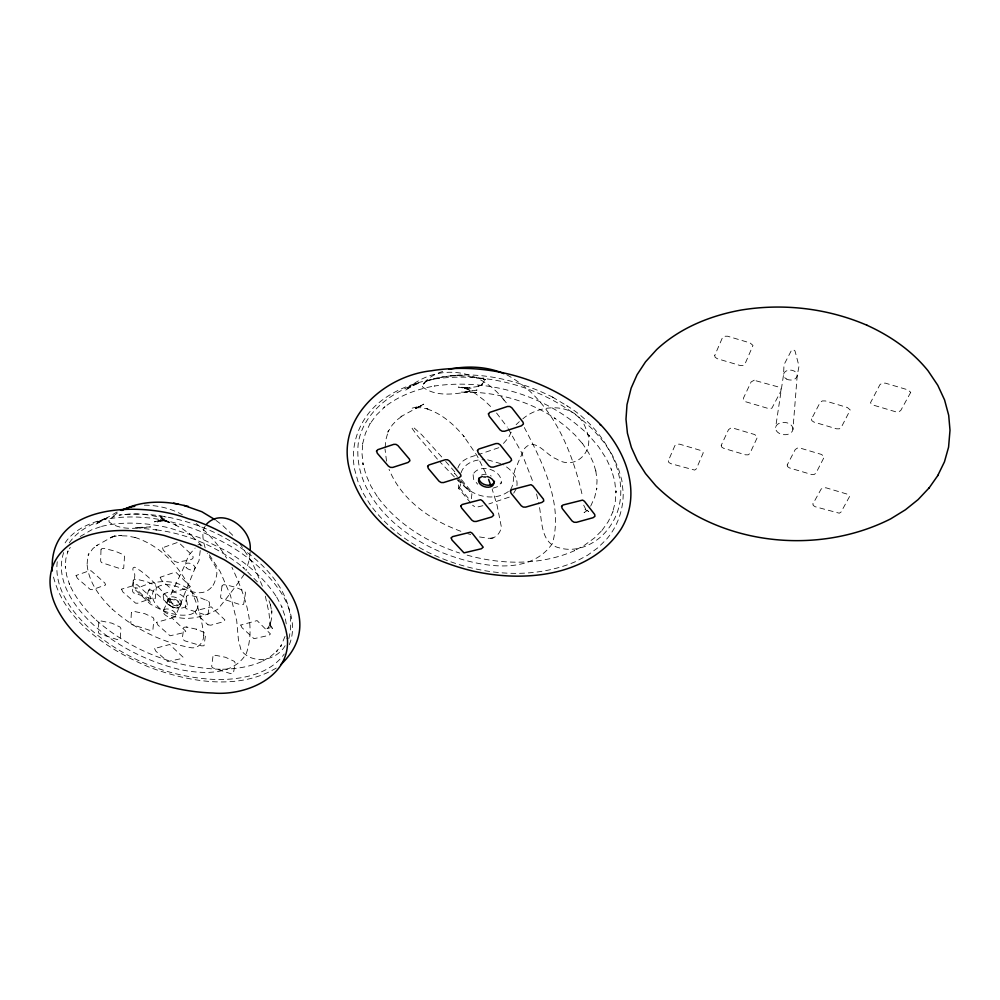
<?xml version="1.0" encoding="UTF-8"?>
<svg xmlns="http://www.w3.org/2000/svg" width="1000" height="1000" viewBox="0 0 1000 1000"><rect width="100%" height="100%" fill="white"/><g stroke="black" fill="none" stroke-linecap="round" stroke-linejoin="round"><path stroke-width="0.75" stroke-dasharray="5 3.75" d="M57.25 561.75C54 588.175 71.525 611.75 89.838 628.75L90.013 628.913C125.15 659.75 171.262 678.275 218.05 679.575L218.3 679.575C242 679.513 269.5 674.463 284.288 653.988M250.125 552.175L249.338 559.65L245.975 570.675M792.938 429.462A8.725 6.162 5.3 0 0 780.55 422.788A8.725 6.162 5.3 0 0 779.3 433.387A8.725 6.162 5.3 0 0 792.938 429.462L797.2 375.725L799 366.175L795.025 350.988L793.3 349.588L791.312 350.637L783.988 364.75L783.587 374.425L775.575 427.688M385.15 447.475L385.85 439.8L388.462 430.525L387.837 432.175L392.325 424.925L397.362 419.625L403.212 415.387L400.925 416.625L423.762 404.125L415.562 408.363L420.35 405.9M186.475 596.45L185.387 607.2L186.188 608.688L205.225 614.85L208.05 614.425L209.613 603.15L208.837 601.475L200.075 597.663L190.475 595.35L187.825 595.188L186.55 596.237M200.238 550.55L199.013 560.625L194.788 568.837L175.55 616.075A6.713 3.738 22.2 0 1 164.737 614.587A6.713 3.738 22.2 0 1 168.188 609.025A6.713 3.738 22.2 0 1 175.55 616.075M516.95 485.637C518.275 476 509.775 468.338 502.038 464.15M471.362 498.7L471.887 494.113L470.575 490.562L460.913 478.988M285.012 636.413L280.712 646.488L281.413 645.25L276.175 651.825L277.188 650.888L270.438 656.587L262.325 661.325L263.475 660.837C249.913 667.113 234.875 669.225 220.037 669.275L220.825 669.287C175.075 668.138 129.95 649.975 95.712 619.675L96.237 620.188C85.05 609.725 75.15 597.612 69.125 583.413L69.562 584.538L66.6 575.288L65.325 566.25L65.35 567.612L65.812 559L68.05 550.9L67.6 552.288L70.263 547.337M288.85 638.6C300.475 591.1 254.988 552.962 217.125 533.725C186.975 519.275 152.513 510.975 119.025 515.138C134.3 512.888 150.35 513.7 164.85 519.275L160.875 516.825L162.312 518.75L161.938 517.1L161.525 519.538L161.975 518.713L157.188 522.35L163.438 519.663L154.438 521.8L163.263 520.612L158.05 520.775L167.013 521.138L162.025 520.675L171.225 522.587L166.9 521.587L176.238 525.062L172.913 523.65L182.262 528.688L191.25 535.1L189.4 533.6L202.162 546M180.538 605.575L180.5 605.513C179.537 601.525 172.638 598.237 168.2 599.75L168.113 598.95M63.663 552.562C54.588 579.825 74.138 607.013 93.287 624.712C117.338 646.538 147.287 661.312 178.663 669.275C200.912 674.062 233.487 676.388 246.337 653.413C256.4 624.612 244.163 593.562 231.962 567.35M289.325 644.688C296.312 627.837 290.988 608.812 281.85 593.913C269.163 573.812 250.475 558.312 230.35 546.038L230.25 545.988C191.45 523.725 144.562 510.15 100.025 520.487C85.712 524.525 70.775 532.075 63.425 545.675M511.213 432.188L508.612 437.537L501.712 445.45M590.675 506.15L594.65 497.337L596.85 488.338L596.525 489.988L597.038 480.55L595.825 470.825L596.312 472.675L593.337 462.738L588.638 452.837L582.25 443.15L583.288 444.637L575.175 435.163L565.562 426.262L554.6 418.088L555.6 418.725C531.45 402.625 503.025 393.75 474.1 392.312L477.75 392.575L461.163 392.1L467.762 391.875L464.975 392.175L477.062 390.025C459.712 393.4 437.413 398.488 422.463 386.825L422.925 384.487C427.6 377.788 435.112 373.913 442.7 371.438M163.425 610.4L185.25 564.3L188.475 555.6L195.1 548.075M205.225 526.025C201.062 532.938 203.312 541.4 205.375 548.625M457.85 468.125C460.538 459.875 469.5 457.15 477 455.037M461.062 472.788C464.225 463.188 475.35 459 484.738 459.812M213.062 585.363C215.2 582.1 217.162 574.15 216.887 572.825L215.9 567.275L207.25 553.413M244.312 574.212C235.987 586.175 227.087 597.737 217.95 609.05C203.825 617.35 184.725 622.175 169.188 614.538C160.613 610.475 148.9 601.213 153.525 590.475C170.6 571.3 196.85 607.35 213.038 585.375M510.475 489.75C515.375 482.425 511.85 472.775 517.1 465.3C519.05 459.637 522.1 454.45 524.275 448.888C534.85 435.913 546.175 455.487 556.362 458.925C575.662 471.438 595.712 450.588 586.475 430.763C579.113 402.587 541.625 402.45 522.812 418.85M515.988 489.25L513.7 493.188M149.3 589.65C146 593.775 147.838 599.35 150.925 603.025L134.675 587.562L137.85 588.162C155.213 579.462 177.838 578.013 192.463 592.612C200.562 598.387 200.438 612.4 189.537 614.637C175.8 617.175 161.788 610.675 150.213 603.975L133.95 588.513C130.975 583.575 135.838 578.688 134.637 573.612C133.425 571.95 131.163 567.425 134.7 567.175C148.863 575.037 159.175 588.438 170.175 600.062C185.312 623.938 151.662 584.963 148.812 590.3M181.175 604.175A7.05 3.975 22.2 0 0 173.113 596.825A7.05 3.975 22.2 0 0 169.913 602.95A7.05 3.975 22.2 0 0 181.175 604.175L178.15 605.125L174.662 604.55L170.463 602.362L168.575 599.612L167.488 600.3M458.8 488.612L460.288 485.688L460.887 479.862M69.287 542.863C78.138 529.812 93.025 523.4 107.2 518L97.487 522.525L104.612 518.638L95.237 524.575L119.162 510.8M149.15 589.875L149.85 588.938L148.725 590.4M285.15 645.713C276.137 661.038 252.887 664.925 241.15 650.45L238.487 640.475L236.737 620.913L230.487 595.475L220.138 571.538L208.975 554.288M516.112 424.675L519.338 421.625M197.938 544.862L199.825 544.45M587.65 510.2L584.012 512.65L588.737 511.425L585.05 509.538L586.575 510.962L583.675 505.138M508.387 491.525C492.975 502.825 467.987 495.55 458.988 479.175M80.15 536.538L91.725 529.775L102.2 526.2L101 526.538C123.375 520.95 146.875 522.8 169.163 527.863L198.925 537.425L226.988 551.3C246.462 563.138 264.562 578.1 276.9 597.487L276.363 596.475L282.1 607.35L281.512 606.237L284.887 615.825L286.45 625.062L286.275 623.688M117.325 513.025L111.438 517.55L114.213 516.263L108.975 519.4L109.1 521.962C120.5 530.85 137.037 528.275 150.562 526.912L134.675 527.55L156.725 529.975L154.15 529.625C186.988 533.212 218.412 547.188 243.925 568.025L242.85 567.175L258.075 582.55M276.262 668.075C237.725 690.8 189.15 682.013 149.425 667.25C108.138 649.85 62.825 620.538 52.75 573.8M498.825 447.7L478.438 454.575M754.237 380.188L751.125 381.925L743.512 397.987L743.662 400.363L745.725 401.775L768.375 408.512L771.888 408.2L780.95 391.012L780.837 388.7L778.238 386.925L753.975 380.238M509.237 497.137L488.837 503.95M418.288 406.938L421.838 405.65L412.137 408.15L420.125 407.675L427.95 408.875L424.913 408.325C440.962 412.775 453.85 424.275 464.263 436.825L463.425 435.725L477.212 455.95L486.8 475.387M482.9 505.7L475.763 507.4L472.6 505.225M492.875 488.212L498.025 486.525L501.45 482.375L501.2 483.275C502.975 469.637 478.925 462.625 472.8 474.8L473.062 473.9L473.525 479.212L477.638 484.2M553.112 397.45L552.375 397C514.4 378.188 466.838 367.062 425.6 381.637C444.312 373.8 466.163 374.513 485.5 379.75L483.125 378.837L485.962 380.238L482.9 377.85L484.363 380.3L484.363 379.613L483.7 382.413L484.175 381.763L481.525 384.513L482.6 383.825L478.4 386.188L482.163 384.837L476.775 386.675L463.675 388.45L471.25 388.137L458.375 387.1L466.538 388.55L461.5 387.1L470.062 390.35L466.512 388.475L475.325 393.525L484.038 400.175L492.5 408.3M450.662 375.525L456.625 375.325M457.325 375.3L462.463 375.138M144.338 505.163C157.55 505.2 170.837 508.363 182.425 514.763M196.537 629.225L186.425 627.013L183.787 627.312L182.288 638.862L184.65 640.788L201.575 645.863L204.025 645.763L205.675 634.1L203.512 632.137L196.188 629.15M164.638 516.763L166.075 516.975M158.75 515.9L161.325 516.275M479.513 536.95L488.738 538.337L494 537.938L490.838 538.387C496.475 537.7 500.725 532.288 501.325 526.825L496.975 504.825L492.163 489.162M487.65 459.862L500.637 463.6M207.95 624.788L210.787 625.2L223.375 621.712L224.862 619.875L211.213 606.825L195.65 610.725L195.15 612.112L195.987 613.488L208.05 624.825M186.425 627.013L187.162 627.175M467.762 533.688L470.7 534.513M467.125 555.138C502.113 564.938 540.938 565.462 574.637 550.638L573.65 551.075L584.738 545.075L594.487 537.925L602.712 529.688L601.8 530.688L608.312 521.538L613.013 511.55L612.475 512.875L615.25 502.2L616.013 490.975L615.975 492.4L614.65 480.788L611.225 468.975L611.688 470.225L606.138 458.363L598.55 446.725L589.025 435.525L589.738 436.213C549.712 396.287 489.938 377.887 434.237 386.062L435.087 385.875C416.675 389.15 398.587 395.8 383.875 407.6L384.925 406.763L376.262 415.2L369.487 424.525L370.213 423.3L365.412 433.338L362.587 443.95L362.837 442.55L362.013 453.55L363.137 464.75L362.887 463.438L365.938 474.738L370.8 485.887L377.388 496.737L376.8 495.863C396.775 523.8 427.388 542.438 459.625 553.05M460.875 531.3C430.737 520.363 401.362 499.925 389.038 469.288M206.525 600.163L207.262 600.45M426.725 551.638C472.212 574.175 527.95 581.925 575.638 561.6L587.612 555.225L597.863 547.788L606.538 539.225C617.675 526.462 623.362 509.637 623.212 492.788L621.875 480.525L618.312 468.05L612.413 455.225L604.5 443.013L594.312 431.037C553 389.625 491.1 370.575 433.5 379.15L433.225 379.212C413.938 382.675 395.025 389.7 379.663 402.113L379.325 402.375C359.85 418.263 349.538 444.8 354.688 469.6L357.938 481.413L363.1 493.062L370.238 504.688C384.188 524.012 403.237 539.2 424.237 550.237M506.8 374.837C550.85 398.413 571.925 449.075 582.325 495.55M199.85 544.462L200.712 545.925M566.45 405.538L567.487 406.15C607.775 430.325 641.438 490.7 605.612 532.038C594.45 544.6 576.65 552.625 559.875 548C539.062 543.6 542.65 518.438 538.538 502.65M552.375 397L567.487 406.15M196.175 523.575C208.45 532.938 218.65 544.975 226.637 558.162M215.963 520.388L222.488 525.25L233.888 536.425M459.487 487.587L469.525 499.712M504.125 400.213C478.612 366.975 435.65 362.912 404.988 390.562L415.788 383.775L408.587 387.8L419.725 382.612C392.125 391.9 363.862 411.887 358.387 442.287C352.075 494.487 399.1 535.212 443.237 553.025C475.838 565.737 528.75 577.913 552.475 543.425C563.45 503.713 542.425 462.2 524.338 427.55M457.013 479.538L469.9 491.562L458.3 477.675M454.4 476.925L440.375 462.337M437.4 459.125L416.95 435.225L412.1 428.375L412.65 426.65L421.662 434.7L443.8 459.263M496.562 413.025L507.287 427.137M503.062 398.963L507.887 404.65M445.662 461.438L457.05 474.363M457.337 476.525L454.425 473.05L456.613 476.238M470.725 502.975L458.537 488.387L458.2 479.712M239.688 543.263L252.362 562.812L262.525 586.462M508.1 428.475L521.25 451.925L533.15 482.438M270.287 624.925L272.512 628.475L270.688 627.1L271.438 627.425L266.95 628.612L269.1 627.075L267.688 628.387L270.6 623.65L270.05 625.15L271.675 618.075L271.775 610.725L271.875 612.65L270.487 604.862M269.037 600.825L271.212 606.888M269.725 623.062L270.938 627.125M265.35 596.188L268.925 612.525L270.25 624.837M386.525 461.163L385.012 449.012M536.562 493.988L538.212 501.2M481.438 475.112A7.837 5.263 16 0 1 489.513 475.175M490.4 475.588A7.837 5.263 16 0 1 491.213 476.075M910.725 392.35L900.775 410.462L898.763 411.863L895.913 411.85L872.738 404.95L870.438 402.85L879.9 384.712L882.025 383.175L885.35 383.137L907.825 389.825L910.725 392.35M98.737 622.25L98.425 632.35L99.25 633.763L117.537 639.663L120.175 639.275L120.938 628.675L120.125 627.087L111.975 623.2L101.237 620.988L98.737 622.25M101 549.725L100.65 561.062L101.512 562.6L120.875 568.862L123.675 568.4L124.513 556.538L123.65 554.8L115.337 551.25L105.013 548.575L101.95 548.5L101 549.725M812.95 503.875L813.225 505.425L815.138 506.712L839.287 513.2L841.087 512L849.65 496.35L846.938 494.05L826.075 487.825L823.2 487.775L821.1 489.15L812.95 503.875M811.525 418.975L811.825 420.662L813.85 422.05L836.525 428.812L839.287 428.837L841.188 427.475L850.225 409.95L847.35 407.488L825.35 400.938L822.325 400.925L820.113 402.463L811.525 418.975M131.375 612.65L130.787 623L131.6 624.438L150.162 630.425L152.875 630.025L153.925 619.188L153.125 617.562L144.963 613.75L133.938 611.362L131.375 612.65M133.225 580.475L132.6 591.375L133.438 592.863L152.475 599.025L155.262 598.587L156.363 587.175L155.538 585.5L147.15 581.8L137.2 579.362L134.188 579.3L133.225 580.475M203.75 635.188C203.95 641.513 198.7 648.512 191.938 647.85C162.4 642.763 134.312 628.888 111.988 608.888L112.562 609.425C99.712 597.188 88.062 581.587 87.013 563.25L87.1 564.65L87.638 557.125L88.837 553.75L88.1 555.15L92.888 548.55L97.537 545.013L96.237 545.8L112.725 536.587L116.737 535.225L109.375 538.387L112.725 536.587L121.662 535.35L118.312 535.712L127.225 535.975L136.163 537.7L133.963 537.075C175.512 550.125 199.175 594.075 203.75 635.188M787.212 464.988L787.513 466.587L789.475 467.925L811.425 474.462L814.087 474.513L815.9 473.25L824.338 456.825L821.55 454.462L800.275 448.125L797.362 448.088L795.238 449.538L787.212 464.988M721.237 445.325L721.575 446.938L723.562 448.275L745.487 454.812L748.125 454.85L749.85 453.562L757.537 436.925L754.712 434.55L733.462 428.225L730.588 428.188L728.525 429.65L721.237 445.325M714.737 355.462L715.1 357.225L717.212 358.675L740.337 365.562L743.112 365.55L744.938 364.087L752.987 345.438L750.013 342.887L727.562 336.213L724.275 336.262L722.362 337.863L714.737 355.462M668.35 460.75L668.713 462.325L670.688 463.625L694.725 470.087L696.363 468.837L703.288 452.713L700.5 450.387L679.675 444.188L676.888 444.15L674.912 445.562L668.35 460.75M212.938 656.538L211.675 666.363L212.425 667.75L230.688 673.65L233.425 673.288L235.138 662.962L234.4 661.4L225.475 657.275L215.525 655.3L212.938 656.538M222 586L220.588 597.025L221.213 598.413L240.712 604.8L243.612 604.375L245.525 592.825L244.75 591.112L235.613 587.3L226.088 584.875L223.4 584.712L222 586M76.05 575.5L77.375 578.288L90.412 589.587L92.387 589.675L105.612 584.938L104.838 583L91.2 570.837L89.262 570.763L76.05 575.5M121.55 589.15L122.825 591.925L135.588 603.138L137.575 603.237L151.088 598.575L150.363 596.65L137.012 584.575L121.55 589.15M162.512 547.788L163.312 550.188L174.713 561.45L178.925 562.75C180.8 559.85 196.35 561.663 192.575 555.588L178.925 542.725L176.9 542.65L162.512 547.788M160.188 577.288L161.462 580.125L174.213 591.625L188.863 587.962L190.387 586.512L176.213 572.55L174.225 572.475L160.188 577.288M163.388 594.075C161.275 605 179.875 612.638 187.438 605.388L187.062 606.25C189.387 595.288 170.487 587.513 163.012 594.938L163.388 594.075M156.65 622.3L157.875 624.987L170.087 635.775L184.3 632.55L185.775 631.175L172.075 618.013L156.65 622.3M154.588 648.525L155.787 651.137L167.75 661.55L181.65 658.538L183.088 657.212L169.662 644.513L154.588 648.525M240.75 625.062L241.975 627.663L254 638.675L268.9 635.363L270.45 633.962L257.087 620.588L240.75 625.062M424.162 383.137L423.35 384.1L426.55 381.1L424.162 383.137M168.188 599.562L168.125 598.587L168.188 599.562M786.488 379.025A6.837 4.988 4.4 0 0 797.2 375.725A6.837 4.988 4.4 0 0 787.487 370.438A6.837 4.988 4.4 0 0 786.488 379.025M169.088 604.812A7.062 3.975 22.2 0 0 180.35 606.05A7.062 3.975 22.2 0 0 172.288 598.7A7.062 3.975 22.2 0 0 169.088 604.812M186.238 567.712A5.3 3.075 22.5 0 0 194.788 568.837A5.3 3.075 22.5 0 0 189.05 563.138A5.3 3.075 22.5 0 0 186.238 567.712"/><path stroke-width="1.5" d="M937.725 475.637L944.463 461.812L948.575 447.163L950 430.238L948.7 415.312L944.562 399.913L937.775 385.275L928.075 370.825C911.95 350.788 890.375 335.9 867.087 325.312L866.875 325.238M867.087 325.312C827.638 308.263 783.363 303.087 740.987 310.075L740.812 310.113C710.013 315.738 679.788 328 656.675 349.562L645.525 361.85L637.087 374.7L631.125 388.175L627 404.637L625.988 419.188L627.425 433.212L631.375 447.425L637.388 460.788L645.512 473.55L655.85 485.8C716.213 545.087 816.087 556.663 890.725 518.837L905.4 509.787L918.125 499.575L929.225 487.775M928.975 488.15L938 475.25M206.65 524.025C223.275 506.6 252.75 529.125 250.113 550.212M280.75 664.688C342.038 606.6 240.662 532.263 188.562 518.825L188.325 518.75C143.4 501.6 47.838 501.6 52.312 570.975M121.888 510.487C139.012 501.463 159.512 500.55 178.238 504.188M120.525 510.312L131.812 506.688M449.15 369.288C467.25 365.6 486.8 366.337 503.938 373.663M130.188 506.887L134.787 506.325M483.675 476.938L485.763 477.05M183.988 505.462L201.838 511.725L214.812 519.55M173.6 503.162L188.388 506.438M587.875 413.162C545.013 378.25 487.1 362.137 432.4 370.588L431.538 370.75C385.613 375.575 337.887 416.262 348.7 466.087C361.55 523.025 418.225 557.7 471.525 570.725C522.938 582.812 589.325 577.112 620.975 529.212C645.2 489.4 621.538 439.162 587.875 413.162L588.488 413.738M600.175 424.725L600.9 425.4M488.587 479.4L490.625 484.975M493.75 481.825A7.85 5.263 16 0 1 488.537 487.212A7.85 5.263 16 0 1 479.188 482.812A7.85 5.263 16 0 1 482.413 476.488M487.075 476.525A7.85 5.263 16 0 1 488.95 477.137M489.837 477.55A7.85 5.263 16 0 1 490.662 478.025M491.413 478.575A7.85 5.263 16 0 1 493.5 481.138M494.45 481.225A7.837 5.263 16 0 1 485.925 484.988A7.837 5.263 16 0 1 479.225 477.713M287.4 638.45C290.475 677.35 245.725 696.012 212.938 693.012L212.688 693.012C161.412 691.225 110.388 669.812 74.412 633.025L74.225 632.825C58.1 615.513 43.837 590.225 52.8 566.1C59.325 548.987 76.025 538.2 93.225 533.975C116.538 528.225 140.988 530.2 164.188 535.475L195.3 545.425L224.5 559.875C253.05 577.575 283.175 603 287.4 638.45M376.525 451.087L377.337 453.288L388.363 466.1L390.412 467.375L392.762 467.413L408.062 462.475L409.913 460.775L409.412 459.125L397.925 445.575L396 444.375L393.8 444.35L377.775 449.675L376.525 451.087M427.612 466.35L428.387 468.537L439.087 481.262L441.125 482.525L443.5 482.575L459.125 477.725L461.012 476.037L460.575 474.412L449.425 460.95L447.525 459.762L445.3 459.725L428.913 464.963L427.612 466.35M451.238 537.925L451.95 539.963L463.988 552.875L481.375 548.763L483.188 547.2L472.275 533.3L470.462 532.188L452.5 536.65L451.238 537.925M460.85 505.863L461.587 507.962L471.875 520.188L473.85 521.413L476.188 521.475L491.725 516.975L493.6 515.35L493.2 513.8L482.488 500.863L480.637 499.712L462.163 504.513L460.85 505.863M477.475 450.45L478.212 452.7L488.825 465.775L490.875 467.075L493.312 467.125L509.613 462.062L511.575 460.337L511.175 458.663L500.138 444.812L498.225 443.575L495.925 443.55L478.85 449.012L477.475 450.45M488.45 413.862L489.2 416.2L500.012 429.862L502.113 431.213L504.625 431.25L521.425 425.812L523.45 424L523.05 422.25L511.812 407.775L509.837 406.488L507.475 406.475L489.862 412.35L488.45 413.862M510.4 491.087L511.087 493.25L521.275 505.812L523.275 507.075L525.688 507.125L541.862 502.438L543.737 501.05L543.45 499.175L532.863 485.875L530.988 484.688L511.763 489.7L510.4 491.087M561.575 506.375L562.225 508.525L572.087 521L574.062 522.25L576.5 522.312L593.013 517.725L594.938 516.337L594.7 514.475L584.45 501.275L582.6 500.1L562.987 505L561.575 506.375"/></g></svg>
